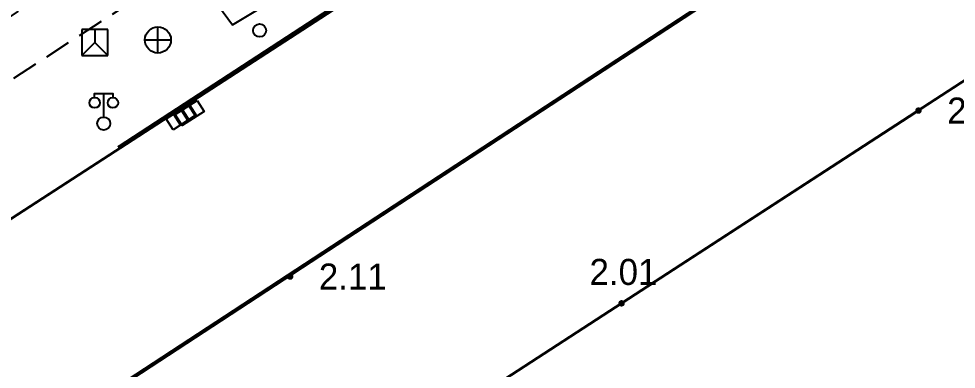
# Model space of a CAD drawing. Extents: x 99002 to 478558, y 2449839 to 2450453.
# Drawn here: x 478475.66 to 478511.6, y 2449894.51 to 2449907.95 of the extents above; entities that cross this region are included whole.
import ezdxf
from ezdxf.enums import TextEntityAlignment as Align

# ---------------------------------------------------------------- set-up
doc = ezdxf.new("R2010")
doc.units = 0
doc.header["$LTSCALE"] = 0.5
doc.linetypes.add('2', pattern=[0])
doc.linetypes.add('430600', pattern=[3, 2, -1])
doc.layers.get('0').update_dxf_attribs({"linetype": 'CONTINUOUS'})
for name, color, linetype in [('DLSS', 4, 'CONTINUOUS'), ('GCD', 1, 'CONTINUOUS'), ('GXYZ', 2, 'CONTINUOUS'), ('ZBTZ', 3, 'CONTINUOUS'), ('交通线', 7, 'CONTINUOUS'), ('居民地点', 7, 'CONTINUOUS'), ('用地信息', 7, 'CONTINUOUS'), ('用地红线', 10, 'CONTINUOUS'), ('管线点', 7, 'CONTINUOUS'), ('高程点', 7, 'CONTINUOUS')]:
    doc.layers.add(name, color=color, linetype=linetype)
doc.styles.add('方正中等线简体', font='FZZDXJW.TTF')
doc.styles.add('细等线体', font='FZXDXJW.TTF', dxfattribs={"width": 0.8})
doc.linetypes.add('1161', pattern='A,0,[149,AAA.SHX,S=0.15,R=0,X=0,Y=0],-1.6', length=1.6)

# ---------------------------------------------------------------- blocks, each defined once
blk = doc.blocks.new('3805011')
at = {"color": 0, "linetype": 'Continuous', "lineweight": -3, "flags": 128}
for points in [[(-0.7, 2), (-0.7, 2.3), (0.7, 2.3), (0.7, 2)], [(0, 0.5), (0, 2.3)]]:
    blk.add_lwpolyline(points, dxfattribs=at)
at = {"color": 0, "linetype": 'Continuous', "lineweight": -3}
for centre, radius in [((-0.7, 1.6), 0.4), ((0.7, 1.6), 0.4), ((0, 0), 0.5)]:
    blk.add_circle(centre, radius, dxfattribs=at)
blk = doc.blocks.new('7201001')
at = {"linetype": '2'}
h = blk.add_hatch(color=0, dxfattribs=at)
edge = h.paths.add_edge_path(flags=0)
edge.add_arc((0, 0), 0.25, 0, 360)
blk = doc.blocks.new('5441024')
at = {"color": 0, "linetype": 'Continuous', "lineweight": -3, "flags": 128}
blk.add_lwpolyline([(1, 0.5), (1, -0.5), (-1, -0.5), (-1, 0.5)], close=True, dxfattribs=at)
for points in [[(-0.33, 0.5), (-0.33, -0.5)], [(0.33, -0.5), (0.33, 0.5)]]:
    blk.add_lwpolyline(points, dxfattribs=at)
blk = doc.blocks.new('gc043')
for p, q in [((0, -1), (0, 1)), ((-1, 0), (1, 0))]:
    blk.add_line(p, q)
blk.add_circle((0, 0), 1)
blk = doc.blocks.new('gc049')
for p, q in [((-1, 1.2), (-1, -0.8)), ((1, 1.2), (-1, 1.2)), ((0, 1.2), (0, 0.2)), ((1, -0.8), (1, 1.2)), ((0, 0.2), (-1, -0.8)), ((0, 0.2), (1, -0.8)), ((-1, -0.8), (1, -0.8))]:
    blk.add_line(p, q)
blk = doc.blocks.new('gc041')
for p, q in [((-1, 0.5), (1, 0.5)), ((-1, -0.5), (-1, 0.5)), ((-0.33, 0.5), (-0.33, -0.5)), ((0.33, 0.5), (0.33, -0.5)), ((1, 0.5), (1, -0.5)), ((1, -0.5), (-1, -0.5))]:
    blk.add_line(p, q)
blk = doc.blocks.new('GC200')
at = {"linetype": 'Continuous', "const_width": 0.2, "flags": 128}
blk.add_lwpolyline([(-0.1, 0, 1), (0.1, 0, 1)], format="xyb", close=True, dxfattribs=at)
blk = doc.blocks.new('gc170')
at = {"linetype": 'Continuous'}
blk.add_circle((0, 0), 0.5, dxfattribs=at)

msp = doc.modelspace()

# ---------------------------------------------------------------- linework, layer by layer
at = {"layer": 'DLSS', "color": 4, "linetype": 'Continuous', "const_width": 0.1, "flags": 128}
for points in [[(478479.465, 2449903.025), (478535.502, 2449939.524)], [(478535.478, 2449920.84), (478529.326, 2449916.894), (478493.347, 2449893.523)]]:
    msp.add_lwpolyline(points, dxfattribs=at)
at = {"layer": 'DLSS', "color": 4, "linetype": 'Continuous', "lineweight": -3, "const_width": 0.1}
msp.add_lwpolyline([(478452.043, 2449885.16), (478495.885, 2449913.583)], dxfattribs=at)
at = {"layer": 'DLSS', "color": 4, "linetype": 'Continuous', "lineweight": -3, "const_width": 0.1, "flags": 128}
msp.add_lwpolyline([(478447.243, 2449863.584), (478472.594, 2449880.06), (478489.465, 2449890.999), (478498.768, 2449897.041), (478510.149, 2449904.429)], dxfattribs=at)
at = {"layer": 'ZBTZ', "color": 3, "linetype": '1161', "lineweight": -3, "flags": 128}
msp.add_lwpolyline([(478482.165, 2449910.015), (478483.852, 2449907.712), (478489.38, 2449911.041), (478483.428, 2449920.309)], dxfattribs=at)
at = {"layer": '交通线', "color": 4, "linetype": '430600', "lineweight": -3, "flags": 128}
msp.add_lwpolyline([(478475.162, 2449905.467), (478474.025, 2449907.173), (478481.038, 2449911.763), (478482.165, 2449910.015)], close=True, dxfattribs=at)
at = {"layer": '用地信息', "color": 1, "linetype": 'Continuous', "lineweight": -3, "ltscale": 0.5, "const_width": 0.15, "flags": 128}
msp.add_lwpolyline([(478525.481, 2449923.926), (478453.289, 2449876.704), (478275.641, 2450047.562)], dxfattribs=at)
at = {"layer": '用地红线', "color": 10, "linetype": 'Continuous', "const_width": 0.15, "flags": 128}
msp.add_lwpolyline([(478535.49, 2449930.472), (478453.289, 2449876.704), (478219.426, 2450101.627), (478536.088, 2450382.14)], dxfattribs=at)

# ---------------------------------------------------------------- block references
at = {"layer": 'GCD', "color": 1, "linetype": 'Continuous'}
ref = msp.add_blockref('GC200', (478480.997, 2449907.135, 2.308), dxfattribs=dict(at, xscale=4.876000004212864e-06, yscale=4.876000004212864e-06, zscale=4.876000004212864e-06))
ref.add_attrib('height', '2.31', dxfattribs={"linetype": 'Continuous', "height": 0.00000975, "style": '细等线体', "width": 0.8}).set_placement((478481.597, 2449906.635, 2.308), align=Align.MIDDLE_LEFT)
ref = msp.add_blockref('GC200', (478488.067, 2449899.238, 2.149), dxfattribs=dict(at, xscale=4.876000004212864e-06, yscale=4.876000004212864e-06, zscale=4.876000004212864e-06))
ref.add_attrib('height', '2.15', dxfattribs={"linetype": 'Continuous', "height": 0.00000975, "style": '方正中等线简体', "width": 0.8}).set_placement((478488.667, 2449898.738, 2.149), align=Align.MIDDLE_LEFT)
ref = msp.add_blockref('GC200', (478492.787, 2449895.835, 2.049), dxfattribs=dict(at, xscale=4.876000004212864e-06, yscale=4.876000004212864e-06, zscale=4.876000004212864e-06))
ref.add_attrib('height', '2.05', dxfattribs={"linetype": 'Continuous', "height": 0.00000975, "style": '方正中等线简体', "width": 0.8}).set_placement((478493.387, 2449895.335, 2.049), align=Align.MIDDLE_LEFT)
at = {"layer": 'GXYZ', "color": 2, "linetype": 'Continuous', "xscale": 0.5, "yscale": 0.5}
for name, p in [('gc049', (478478.583, 2449906.934, 1.782)), ('gc043', (478480.997, 2449907.135, 2.308))]:
    msp.add_blockref(name, p, dxfattribs=at)
at = {"layer": 'GXYZ', "color": 2, "linetype": 'Continuous', "xscale": 0.499999999846252, "yscale": 0.5, "rotation": 33.09307004445379}
msp.add_blockref('gc041', (478481.87, 2449904.171, 2.127), dxfattribs=at)
at = {"layer": 'ZBTZ', "color": 3, "linetype": 'Continuous', "xscale": 0.5, "yscale": 0.5}
msp.add_blockref('gc170', (478484.894, 2449907.499), dxfattribs=at)
at = {"layer": '居民地点', "color": 2, "linetype": 'Continuous', "ltscale": 0.5, "xscale": 0.5, "yscale": 0.5}
msp.add_blockref('3805011', (478478.922, 2449903.93, 4.077), dxfattribs=at)
at = {"layer": '管线点', "color": 2, "linetype": 'Continuous', "ltscale": 0.5, "xscale": 0.4999999999412492, "yscale": 0.5, "rotation": 32.37460146555316}
msp.add_blockref('5441024', (478482.212, 2449904.34, 2.033), dxfattribs=at)
at = {"layer": '高程点', "color": 7, "linetype": 'Continuous', "ltscale": 0.5, "xscale": 0.5, "yscale": 0.5}
for p in [(478510.149, 2449904.429, 2.04), (478486.066, 2449898.067, 2.11), (478498.768, 2449897.041, 2.01)]:
    msp.add_blockref('7201001', p, dxfattribs=at)

# ---------------------------------------------------------------- texts
at = {"layer": '高程点', "color": 7, "linetype": 'Continuous', "ltscale": 0.5, "style": '方正中等线简体'}
for s, p in [('2.04', (478511.249, 2449903.928, 2.04)), ('2.01', (478497.54, 2449897.745, 2.01)), ('2.11', (478487.165, 2449897.566, 2.11))]:
    msp.add_text(s, height=1, dxfattribs=at).set_placement(p)

doc.saveas('drawing.dxf')
